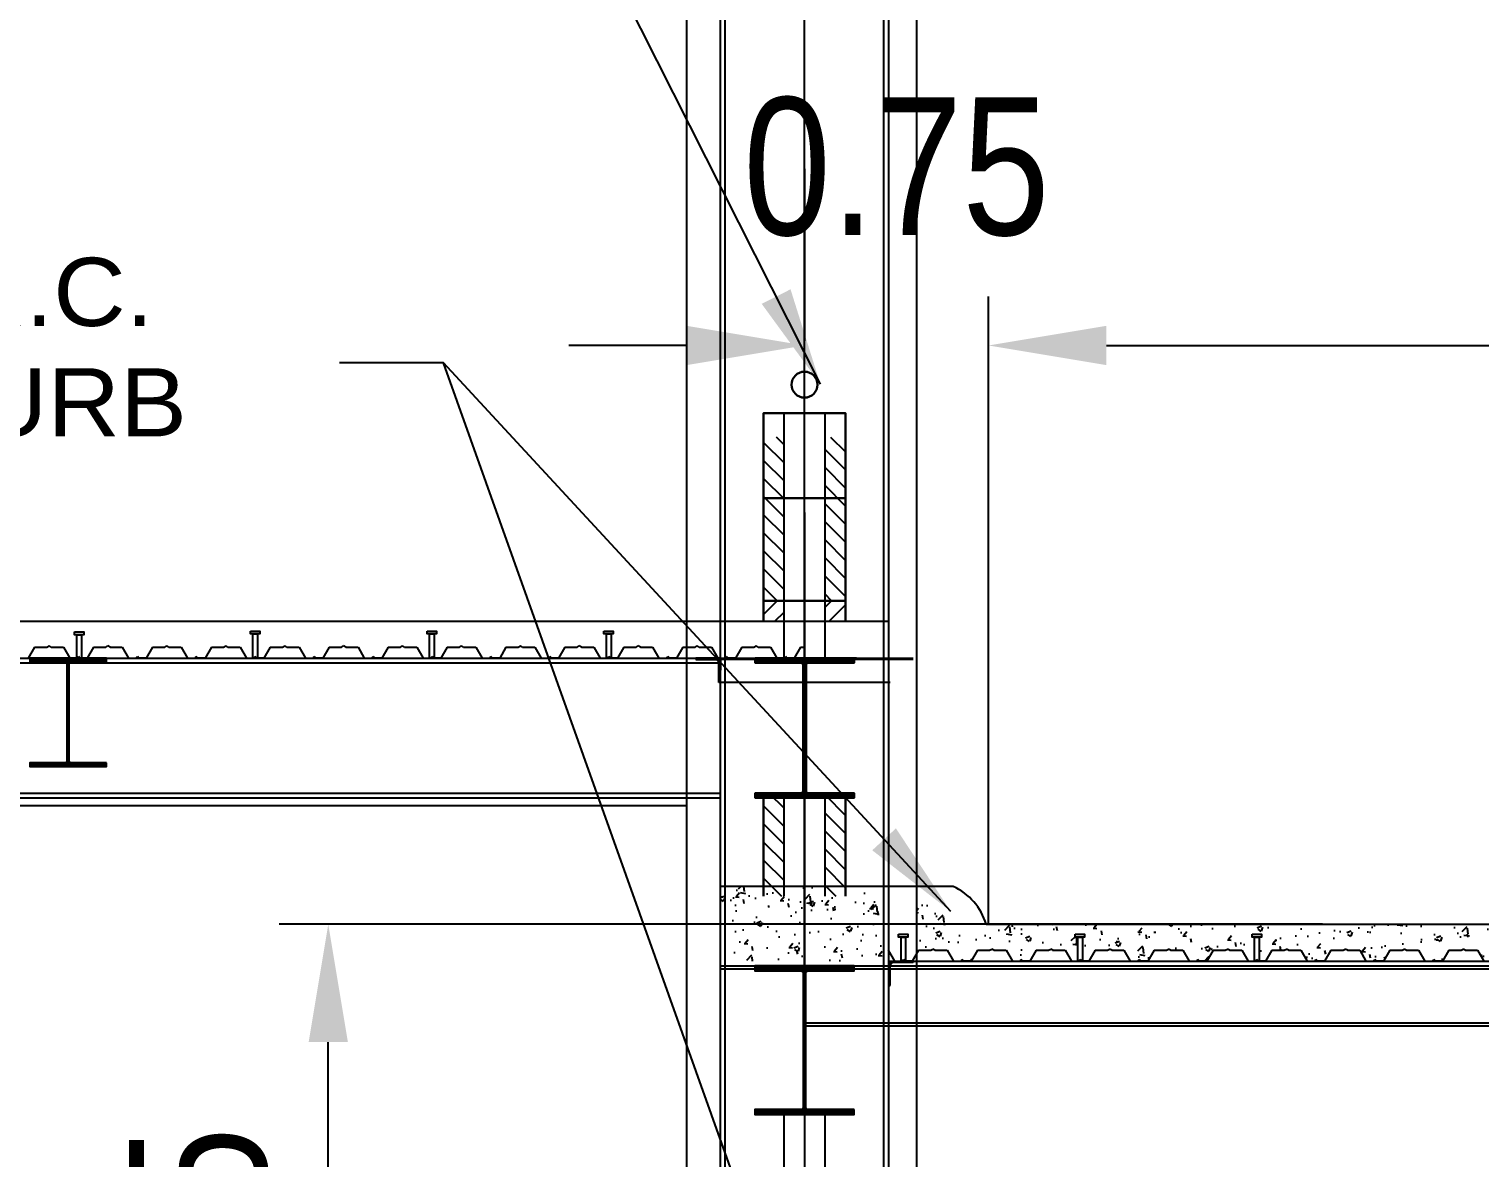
# Model space of a CAD drawing. Header units: millimetres. Extents: x 2148 to 2681, y 758 to 986.
# Drawn here: x 2210.196 to 2213.151, y 856.814 to 859.113 of the extents above; entities that cross this region are included whole.
import ezdxf

# ---------------------------------------------------------------- set-up
doc = ezdxf.new("R2010")
doc.units = ezdxf.units.MM
doc.linetypes.add('CENTER2', pattern=[28.575, 19.05, -3.175, 3.175, -3.175])
doc.linetypes.add('PHANTOMX2', pattern=[5, 2.5, -0.5, 0.5, -0.5, 0.5, -0.5])
for name, color, linetype in [('0.2', 10, 'Continuous'), ('contrucion line05', 86, 'Continuous'), ('D', 1, 'Continuous'), ('grid', 241, 'PHANTOMX2'), ('HATCH', 8, 'Continuous'), ('S_GRID LINES', 252, 'Continuous')]:
    doc.layers.add(name, color=color, linetype=linetype)
doc.layers.add('0.3', color=160, linetype='Continuous', lineweight=30)
doc.styles.add('ARIALNW', font='ARIALN.TTF')
doc.styles.add('MMTX$0$ESMX$0$X-OPTA1D', font='x-opta1d')
doc.dimstyles.new('DIM 200', dxfattribs={"dimtxt": 0.36, "dimasz": 0.35, "dimexe": 0.1, "dimexo": 0, "dimgap": 0.08, "dimtad": 1, "dimlfac": 2, "dimrnd": 0.005, "dimzin": 1, "dimdsep": 46, "dimtxsty": 'ARIALNW', "dimcen": 0.09, "dimclrd": 6, "dimclre": 6, "dimclrt": 13, "dimadec": 0, "dimazin": 0, "dimtfac": 1, "dimtofl": 0, "dimtmove": 2, "dimatfit": 3, "dimfxl": 1, "dimtolj": 1, "dimtzin": 0, "dimarcsym": 0})
pattern_1 = [(50, (179.72162, -679.38913), (0.0910923345, -0.0079695428), [0.009525, -0.104775]), (355, (179.72162, -679.38913), (-0.017621413, 0.0955283214), [0.00762, -0.08382]), (100.451, (179.72921, -679.3898), (0.0734712508, 0.087558344), [0.008095, -0.089045]), (46.1842, (179.72162, -679.36373), (0.1355395204, -0.021021164), [0.0142875, -0.1571625]), (96.6356, (179.73291, -679.36548), (0.118702117, 0.123712778), [0.0121425, -0.1335675]), (351.184, (179.72162, -679.36373), (0.118702303, 0.123712559), [0.01143, -0.12573]), (21, (179.73432, -679.37008), (0.07580744, -0.0511327593), [0.009525, -0.104775]), (326, (179.73432, -679.37008), (0.0309010142, 0.092093983), [0.00762, -0.08382]), (71.4514, (179.740635, -679.37434), (0.1067082454, 0.040961429), [0.008095, -0.089045]), (37.5, (179.721617, -679.389132), (0.00154430163, 0.04227751944), [0, -0.082804, 0, -0.08509, 0, -0.0841375]), (7.5, (179.721617, -679.389132), (0.03340983126, 0.0500902874), [0, -0.048514, 0, -0.080899, 0, -0.0320675]), (327.5, (179.693296, -679.389132), (0.0677952976, -0.002864372), [0, -0.03175, 0, -0.09906, 0, -0.131445]), (317.5, (179.680596, -679.38913), (0.0740645907, 0.0127132455), [0, -0.041275, 0, -0.065786, 0, -0.093345])]

# ---------------------------------------------------------------- blocks, each defined once
blk = doc.blocks.new('*D2293')
at = {"layer": 'D', "color": 6, "lineweight": -2, "transparency": 16777216}
for p, q in [((2212.8301, 857.29), (2210.7055, 857.29)), ((2210.8055, 855.8042), (2210.8055, 857.05)), ((2212.8301, 855.5642), (2210.7055, 855.5642))]:
    blk.add_line(p, q, dxfattribs=at)
at = {"layer": 'D', "color": 6, "transparency": 16777216}
for points in [[(2210.7655, 857.05), (2210.8455, 857.05), (2210.8055, 857.29)], [(2210.7655, 855.8042), (2210.8455, 855.8042), (2210.8055, 855.5642)]]:
    blk.add_solid(points, dxfattribs=at)
at = {"layer": 'Defpoints', "color": 0, "transparency": 16777216}
for p in [(2210.8055, 857.29), (2212.8301, 857.29, 0), (2212.8301, 855.5642, 0)]:
    blk.add_point(p, dxfattribs=at)
at = {"layer": 'D', "color": 13, "transparency": 16777216, "insert": (2210.5416, 856.5648), "char_height": 0.28, "attachment_point": 5, "rotation": 90, "style": 'ARIALNW'}
blk.add_mtext('\\A1;3.45', dxfattribs=at)
blk = doc.blocks.new('*D2285')
at = {"layer": 'D', "color": 6, "lineweight": -2, "transparency": 16777216}
for p, q in [((2212.1503, 857.29), (2212.1503, 858.5685)), ((2215.9004, 857.29), (2215.9004, 858.5685)), ((2212.3903, 858.4685), (2215.6604, 858.4685))]:
    blk.add_line(p, q, dxfattribs=at)
at = {"layer": 'D', "color": 6, "transparency": 16777216}
for points in [[(2212.3903, 858.5085), (2212.3903, 858.4285), (2212.1503, 858.4685)], [(2215.6604, 858.5085), (2215.6604, 858.4285), (2215.9004, 858.4685)]]:
    blk.add_solid(points, dxfattribs=at)
at = {"layer": 'Defpoints', "color": 0, "transparency": 16777216}
for p in [(2215.9004, 858.4685), (2212.1503, 857.29, 0), (2215.9004, 857.29, 0)]:
    blk.add_point(p, dxfattribs=at)
at = {"layer": 'D', "color": 13, "transparency": 16777216, "insert": (2214.0253, 858.6915), "char_height": 0.28, "attachment_point": 5, "style": 'ARIALNW'}
blk.add_mtext('\\A1;7.50', dxfattribs=at)
blk = doc.blocks.new('*D2286')
at = {"layer": 'D', "color": 6, "lineweight": -2, "transparency": 16777216}
for p, q in [((2211.7755, 858.3177), (2211.7755, 858.5685)), ((2212.1503, 858.3177), (2212.1503, 858.5685)), ((2211.5355, 858.4685), (2211.2955, 858.4685)), ((2212.3903, 858.4685), (2212.6303, 858.4685))]:
    blk.add_line(p, q, dxfattribs=at)
at = {"layer": 'D', "color": 6, "transparency": 16777216}
for points in [[(2211.5355, 858.5085), (2211.5355, 858.4285), (2211.7755, 858.4685)], [(2212.3903, 858.5085), (2212.3903, 858.4285), (2212.1503, 858.4685)]]:
    blk.add_solid(points, dxfattribs=at)
at = {"layer": 'Defpoints', "color": 0, "transparency": 16777216}
for p in [(2211.7755, 858.4685), (2211.7755, 858.3177, 0), (2212.1503, 858.3177)]:
    blk.add_point(p, dxfattribs=at)
at = {"layer": 'D', "color": 13, "transparency": 16777216, "insert": (2211.9629, 858.8315), "char_height": 0.28, "attachment_point": 5, "style": 'ARIALNW'}
blk.add_mtext('\\A1;0.75', dxfattribs=at)

msp = doc.modelspace()

# ---------------------------------------------------------------- hatches: boundary and pattern name
at = {"layer": 'contrucion line05', "ltscale": 0.5}
h = msp.add_hatch(dxfattribs=at)
h.set_pattern_fill('ANSI31', color=256, scale=0.208333, style=0)
h.set_pattern_definition([(315, (2173.519687, 856.263847), (-0.018414239, -0.018414239), [])])
h.paths.add_polyline_path([(2211.7338676, 857.9487255), (2211.6922009, 857.9487255), (2211.6922009, 858.2820589), (2211.7338676, 858.2820589)])
h.paths.add_polyline_path([(2211.8588676, 857.9487255), (2211.8172009, 857.9487255), (2211.8172009, 858.2820589), (2211.8588676, 858.2820589)])
h = msp.add_hatch(dxfattribs=at)
h.set_pattern_fill('ANSI31', color=256, scale=0.208333, style=0)
h.set_pattern_definition([(45, (2173.519687, 859.633604), (-0.018414239, 0.018414239), [])])
h.paths.add_polyline_path([(2211.8172009, 857.9070589), (2211.8588676, 857.9070589), (2211.8588676, 857.9487255), (2211.8172009, 857.9487255)])
h.paths.add_polyline_path([(2211.6922009, 857.9070589), (2211.7338676, 857.9070589), (2211.7338676, 857.9487255), (2211.6922009, 857.9487255)])
h = msp.add_hatch(dxfattribs=at)
h.set_pattern_fill('ANSI31', color=256, scale=0.208333, style=0)
h.set_pattern_definition([(315, (2173.519687, 855.59718), (-0.018414239, -0.018414239), [])])
h.paths.add_polyline_path([(2211.8172009, 857.3469958), (2211.8588676, 857.3469958), (2211.8588676, 857.5570589), (2211.8172009, 857.5570589)])
h.paths.add_polyline_path([(2211.6922009, 857.3469958), (2211.7338676, 857.3469958), (2211.7338676, 857.5570589), (2211.6922009, 857.5570589)])
at = {"layer": 'D'}
h = msp.add_hatch(dxfattribs=at)
h.set_pattern_fill('AR-CONC', color=256, scale=0.0005, style=0)
h.set_pattern_definition(pattern_1)
h.paths.add_polyline_path([(2211.9370241, 857.2149926), (2211.9370241, 857.3665748), (2211.6140443, 857.3665748), (2211.6140443, 857.2149926)])
h.paths.add_polyline_path([(2211.6040443, 857.2049926), (2211.6140443, 857.2049926), (2211.6140443, 857.2149926), (2211.6140443, 857.3665748), (2211.6040443, 857.3665748)])
h = msp.add_hatch(dxfattribs=at)
h.set_pattern_fill('AR-CONC', color=256, scale=0.0005, style=0)
h.set_pattern_definition(pattern_1)
h.paths.add_polyline_path([(2213.1670638, 857.2699673), (2213.1860707, 857.2699673), (2213.1860707, 857.2639142), (2213.1814737, 857.2639142), (2213.1814737, 857.2149926), (2213.1947031, 857.2149926), (2213.2075636, 857.237164), (2213.2325636, 857.237164), (2213.2368769, 857.2395126), (2213.2411903, 857.237164), (2213.2661903, 857.237164), (2213.2790508, 857.2149926), (2213.2939088, 857.2149926), (2213.2968804, 857.2182706), (2213.299852, 857.2149926), (2213.31471, 857.2149926), (2213.3275705, 857.237164), (2213.3525705, 857.237164), (2213.3568839, 857.2395126), (2213.3611972, 857.237164), (2213.3861972, 857.237164), (2213.3990577, 857.2149926), (2213.4139157, 857.2149926), (2213.4168873, 857.2182706), (2213.4198589, 857.2149926), (2213.4347169, 857.2149926), (2213.4475774, 857.237164), (2213.4491151, 857.237164), (2213.4491151, 857.2899926), (2212.0650969, 857.2899926, 0.209109325), (2212.0041986, 857.3636258), (2212.0041986, 857.231482), (2212.0074944, 857.237164), (2212.0324944, 857.237164), (2212.0368078, 857.2395126), (2212.0411211, 857.237164), (2212.0661211, 857.237164), (2212.0789816, 857.2149926), (2212.0938396, 857.2149926), (2212.0968112, 857.2182706), (2212.0997828, 857.2149926), (2212.1146408, 857.2149926), (2212.1275013, 857.237164), (2212.1525013, 857.237164), (2212.1568147, 857.2395126), (2212.161128, 857.237164), (2212.186128, 857.237164), (2212.1989885, 857.2149926), (2212.2138465, 857.2149926), (2212.2168181, 857.2182706), (2212.2197897, 857.2149926), (2212.2346477, 857.2149926), (2212.2475082, 857.237164), (2212.2725082, 857.237164), (2212.2768216, 857.2395126), (2212.281135, 857.237164), (2212.306135, 857.237164), (2212.3189955, 857.2149926), (2212.3319871, 857.2149926), (2212.3319871, 857.2639142), (2212.3270154, 857.2639142), (2212.3270154, 857.2699673), (2212.3460222, 857.2699673), (2212.3460222, 857.2639142), (2212.3414253, 857.2639142), (2212.3414253, 857.2149926), (2212.3546547, 857.2149926), (2212.3675152, 857.237164), (2212.3925152, 857.237164), (2212.3968285, 857.2395126), (2212.4011419, 857.237164), (2212.4261419, 857.237164), (2212.4390024, 857.2149926), (2212.4538604, 857.2149926), (2212.456832, 857.2182706), (2212.4598036, 857.2149926), (2212.4746616, 857.2149926), (2212.4875221, 857.237164), (2212.5125221, 857.237164), (2212.5168354, 857.2395126), (2212.5211488, 857.237164), (2212.5461488, 857.237164), (2212.5590093, 857.2149926), (2212.5738673, 857.2149926), (2212.5768389, 857.2182706), (2212.5798105, 857.2149926), (2212.5946685, 857.2149926), (2212.607529, 857.237164), (2212.632529, 857.237164), (2212.6368423, 857.2395126), (2212.6411557, 857.237164), (2212.6661557, 857.237164), (2212.6790162, 857.2149926), (2212.6920079, 857.2149926), (2212.6920079, 857.2639142), (2212.6870362, 857.2639142), (2212.6870362, 857.2699673), (2212.706043, 857.2699673), (2212.706043, 857.2639142), (2212.7014461, 857.2639142), (2212.7014461, 857.2149926), (2212.7146754, 857.2149926), (2212.7275359, 857.237164), (2212.7525359, 857.237164), (2212.7568493, 857.2395126), (2212.7611626, 857.237164), (2212.7861626, 857.237164), (2212.7990231, 857.2149926), (2212.8138811, 857.2149926), (2212.8168527, 857.2182706), (2212.8198243, 857.2149926), (2212.8346823, 857.2149926), (2212.8475428, 857.237164), (2212.8725428, 857.237164), (2212.8768562, 857.2395126), (2212.8811695, 857.237164), (2212.9061695, 857.237164), (2212.91903, 857.2149926), (2212.933888, 857.2149926), (2212.9368596, 857.2182706), (2212.9398312, 857.2149926), (2212.9546892, 857.2149926), (2212.9675497, 857.237164), (2212.9925497, 857.237164), (2212.9968631, 857.2395126), (2213.0011765, 857.237164), (2213.0261765, 857.237164), (2213.039037, 857.2149926), (2213.053895, 857.2149926), (2213.0568666, 857.2182706), (2213.0598382, 857.2149926), (2213.0746962, 857.2149926), (2213.0875567, 857.237164), (2213.1125567, 857.237164), (2213.11687, 857.2395126), (2213.1211834, 857.237164), (2213.1461834, 857.237164), (2213.1590439, 857.2149926), (2213.1720356, 857.2149926), (2213.1720356, 857.2639142), (2213.1670638, 857.2639142)])
at = {"layer": 'HATCH', "ltscale": 0.5}
h = msp.add_hatch(dxfattribs=at)
h.set_pattern_fill('ANSI31', color=256, scale=0.00775, style=0)
h.set_pattern_definition([(45, (64010.5325818, 2987.9611039), (-0.000685009694274, 0.000685009694274), [])])
edge = h.paths.add_edge_path()
edge.add_line((2210.3540851, 857.6189339), (2210.2809968, 857.6189339))
edge.add_arc((2210.2809968, 857.6219562), 0.0030223, 174.0972671, 270, ccw=False)
edge.add_line((2210.2779905, 857.622267), (2210.2779905, 857.8209758))
edge.add_arc((2210.2809968, 857.8212866), 0.0030223, 89.6345547, 185.9027329, ccw=False)
edge.add_line((2210.2810161, 857.8243089), (2210.3540851, 857.8243089))
edge.add_line((2210.3540851, 857.8243089), (2210.3540851, 857.8320589))
edge.add_line((2210.3540851, 857.8320589), (2210.1974552, 857.8320589))
edge.add_line((2210.1974552, 857.8320589), (2210.1974552, 857.8243089))
edge.add_line((2210.1974552, 857.8243089), (2210.2703116, 857.8243089))
edge.add_arc((2210.2703309, 857.8212866), 0.0030223, -4.2920933, 90.3654453, ccw=False)
edge.add_line((2210.2733447, 857.8210605), (2210.2733447, 857.6221824))
edge.add_arc((2210.2703309, 857.6219562), 0.0030223, -89.9999999, 4.2920934, ccw=False)
edge.add_line((2210.2703309, 857.6189339), (2210.1974552, 857.6189339))
edge.add_line((2210.1974552, 857.6189339), (2210.1974552, 857.6111839))
edge.add_line((2210.1974552, 857.6111839), (2210.3540851, 857.6111839))
edge.add_line((2210.3540851, 857.6111839), (2210.3540851, 857.6189339))
h = msp.add_hatch(dxfattribs=at)
h.set_pattern_fill('ANSI31', color=256, scale=0.01, style=0)
h.set_pattern_definition([(45, (81963.0428316, 3606.3856654), (-0.000883883476483, 0.000883883476483), [])])
h.paths.add_polyline_path([(2211.6008998, 857.8226456, 0.318843234), (2211.5946058, 857.8290589), (2211.6040357, 857.8290589), (2211.6038998, 857.7820591), (2211.6008998, 857.7820591)])
h.paths.add_polyline_path([(2211.5540322, 857.8320589), (2211.5540322, 857.8290589), (2211.6040357, 857.8290589), (2211.6040443, 857.8320589)])
h = msp.add_hatch(dxfattribs=at)
h.set_pattern_fill('ANSI31', color=256, scale=0.01, style=0)
h.set_pattern_definition([(45, (81954.0425203, 3606.3856654), (-0.000883883476483, 0.000883883476483), [])])
edge = h.paths.add_edge_path()
edge.add_line((2211.8767181, 857.5570589), (2211.7824106, 857.5570589))
edge.add_arc((2211.7824106, 857.5609586), 0.0038997, 174.0972671, 270, ccw=False)
edge.add_line((2211.7785315, 857.5613597), (2211.7785315, 857.8177582))
edge.add_arc((2211.7824106, 857.8181592), 0.0038997, 89.6345547, 185.9027329, ccw=False)
edge.add_line((2211.7824355, 857.8220589), (2211.8767181, 857.8220589))
edge.add_line((2211.8767181, 857.8220589), (2211.8767181, 857.8320589))
edge.add_line((2211.8767181, 857.8320589), (2211.674615, 857.8320589))
edge.add_line((2211.674615, 857.8320589), (2211.674615, 857.8220589))
edge.add_line((2211.674615, 857.8220589), (2211.7686233, 857.8220589))
edge.add_arc((2211.7686481, 857.8181592), 0.0038997, -4.2920933, 90.3654453, ccw=False)
edge.add_line((2211.7725369, 857.8178674), (2211.7725369, 857.5612505))
edge.add_arc((2211.7686481, 857.5609586), 0.0038997, -90, 4.2920933, ccw=False)
edge.add_line((2211.7686481, 857.5570589), (2211.674615, 857.5570589))
edge.add_line((2211.674615, 857.5570589), (2211.674615, 857.5470589))
edge.add_line((2211.674615, 857.5470589), (2211.8767181, 857.5470589))
edge.add_line((2211.8767181, 857.5470589), (2211.8767181, 857.5570589))
h = msp.add_hatch(dxfattribs=at)
h.set_pattern_fill('ANSI31', color=256, scale=0.01, style=0)
h.set_pattern_definition([(135, (-77539.4917632, 3605.7685991), (0.000883883476483, 0.000883883476483), [])])
h.paths.add_polyline_path([(2211.9501687, 857.2055793, -0.318843234), (2211.9564627, 857.2119926), (2211.9470328, 857.2119926), (2211.9471687, 857.1649928), (2211.9501687, 857.1649928)])
h.paths.add_polyline_path([(2211.9970363, 857.2149926), (2211.9970363, 857.2119926), (2211.9470328, 857.2119926), (2211.9470241, 857.2149926)])
h = msp.add_hatch(dxfattribs=at)
h.set_pattern_fill('ANSI31', color=256, scale=0.01, style=0)
h.set_pattern_definition([(45, (81954.042388, 3605.7585991), (-0.000883883476483, 0.000883883476483), [])])
edge = h.paths.add_edge_path()
edge.add_line((2211.8765858, 856.9125525), (2211.7822783, 856.9125525))
edge.add_arc((2211.7822783, 856.9164522), 0.0038997, 174.0972671, 270, ccw=False)
edge.add_line((2211.7783993, 856.9168533), (2211.7783993, 857.1906919))
edge.add_arc((2211.7822783, 857.191093), 0.0038997, 89.6345547, 185.9027329, ccw=False)
edge.add_line((2211.7823032, 857.1949926), (2211.8765858, 857.1949926))
edge.add_line((2211.8765858, 857.1949926), (2211.8765858, 857.2049926))
edge.add_line((2211.8765858, 857.2049926), (2211.6744827, 857.2049926))
edge.add_line((2211.6744827, 857.2049926), (2211.6744827, 857.1949926))
edge.add_line((2211.6744827, 857.1949926), (2211.768491, 857.1949926))
edge.add_arc((2211.7685158, 857.191093), 0.0038997, -4.2920933, 90.3654453, ccw=False)
edge.add_line((2211.7724046, 857.1908011), (2211.7724046, 856.9167441))
edge.add_arc((2211.7685158, 856.9164522), 0.0038997, -90, 4.2920933, ccw=False)
edge.add_line((2211.7685158, 856.9125525), (2211.6744827, 856.9125525))
edge.add_line((2211.6744827, 856.9125525), (2211.6744827, 856.9025525))
edge.add_line((2211.6744827, 856.9025525), (2211.8765858, 856.9025525))
edge.add_line((2211.8765858, 856.9025525), (2211.8765858, 856.9125525))

# ---------------------------------------------------------------- linework, layer by layer
at = {"layer": '0.2', "ltscale": 0.5}
for p, q in [((2211.7338676, 858.2820589, 0), (2211.7338676, 858.3306309, 0)), ((2211.7338676, 858.157746, 0), (2211.7338676, 858.3306309, 0)), ((2211.8172009, 858.2820589, 0), (2211.8172009, 858.3306309, 0)), ((2211.8172009, 858.157746, 0), (2211.8172009, 858.3306309, 0)), ((2211.7338676, 857.8320589, 0), (2211.7338676, 858.2820589, 0)), ((2211.8172009, 857.8320589, 0), (2211.8172009, 858.2820589, 0)), ((2211.7338676, 857.9070589, 0), (2211.7338676, 858.157746, 0)), ((2211.8172009, 857.9070589, 0), (2211.8172009, 858.157746, 0)), ((2211.7338676, 857.3469958, 0), (2211.7338676, 857.5570589, 0)), ((2211.8172009, 857.3469958, 0), (2211.8172009, 857.5570589, 0)), ((2211.7338676, 856.2820589, 0), (2211.7338676, 856.9025525, 0)), ((2211.8172009, 856.2820589, 0), (2211.8172009, 856.9025525, 0))]:
    msp.add_line(p, q, dxfattribs=at)
at = {"layer": '0.3', "ltscale": 0.5, "elevation": 0}
for points in [[(2211.6922009, 858.157746), (2211.8588676, 858.157746), (2211.8588676, 858.3306309), (2211.6922009, 858.3306309)], [(2211.6922009, 858.157746), (2211.8588676, 858.157746), (2211.8588676, 857.9487255), (2211.6922009, 857.9487255)]]:
    msp.add_lwpolyline(points, close=True, dxfattribs=at)
for points in [[(2211.8588676, 857.9070589), (2211.8588676, 857.9487255), (2211.6922009, 857.9487255), (2211.6922009, 857.9070589)], [(2211.7725369, 857.6153922), (2211.7785315, 857.6153922)], [(2211.7725369, 857.6153922), (2211.7785315, 857.6153922)], [(2211.6922009, 857.3469958), (2211.6922009, 857.5570589)], [(2211.8588676, 857.5570589), (2211.8588676, 857.3469958)], [(2211.7724046, 856.9683046), (2211.7783993, 856.9683046)], [(2211.7724046, 856.9683046), (2211.7783993, 856.9683046)]]:
    msp.add_lwpolyline(points, dxfattribs=at)
at = {"layer": '0.3', "ltscale": 0.5}
msp.add_circle((2211.7755342, 858.3886625, 0), 0.0264094, dxfattribs=at)
at = {"layer": 'D', "color": 3, "ltscale": 0.5}
for p, q in [((2211.6040443, 853.1570589, 0), (2211.6040443, 859.5820586, 0)), ((2211.6140443, 853.1570589, 0), (2211.6140443, 859.5820586, 0)), ((2211.9370241, 853.1570589, 0), (2211.9370241, 859.5820586, 0)), ((2211.9470241, 853.1570589, 0), (2211.9470241, 859.5820586, 0)), ((2211.9470241, 857.2149926, 0), (2216.1040443, 857.2149926, 0)), ((2211.6040443, 857.2049926, 0), (2213.273504, 857.2049926, 0))]:
    msp.add_line(p, q, dxfattribs=at)
at = {"layer": 'D', "ltscale": 0.5}
for p, q in [((2207.5150672, 857.9070589, 0.0000001), (2211.5350672, 857.9070589, 0.0000001)), ((2207.5150672, 857.9070589, 0), (2211.9470241, 857.9070589, 0)), ((2207.4473355, 857.8320589, 0), (2211.6043557, 857.8320589, 0)), ((2207.4473355, 857.8220589, 0), (2211.6043557, 857.8220589, 0)), ((2211.5540322, 857.8320589, 0), (2211.5540322, 857.8290589, 0)), ((2211.674615, 857.8290589, 0), (2211.5540322, 857.8290589, 0)), ((2211.6008998, 857.7820591, 0), (2211.6008998, 857.8226456, 0)), ((2211.9970363, 857.8290589, 0), (2211.8767181, 857.8290589, 0)), ((2211.7725369, 857.7820591, 0), (2211.6008998, 857.7820591, 0)), ((2211.9501687, 857.7820591, 0), (2211.7785315, 857.7820591, 0)), ((2207.4473355, 857.5570589, 0), (2211.6043557, 857.5570589, 0)), ((2207.4473355, 857.5470589, 0), (2211.6043557, 857.5470589, 0)), ((2212.078109, 857.3665748, 0), (2211.6040443, 857.3665748, 0)), ((2212.145298, 857.2899926, 0), (2215.8953883, 857.2899926, 0))]:
    msp.add_line(p, q, dxfattribs=at)
at = {"layer": 'D', "color": 2}
for p, q in [((2211.7755342, 857.5470589, 0), (2211.7755342, 857.1854136, 0)), ((2211.7755342, 856.9025525, 0), (2211.7755342, 856.0820589, 0))]:
    msp.add_line(p, q, dxfattribs=at)
at = {"layer": 'D'}
for p, q in [((2211.6040443, 857.1988199, 0), (2213.273504, 857.1988199, 0)), ((2211.7783993, 857.089161, 0), (2213.273504, 857.089161, 0)), ((2211.7783993, 857.0829883, 0), (2213.273504, 857.0829883, 0))]:
    msp.add_line(p, q, dxfattribs=at)
at = {"layer": 'D', "color": 3, "ltscale": 0.5, "elevation": 0}
for points in [[(2210.3540851, 857.6189339), (2210.2809968, 857.6189339, -0.444720244), (2210.2779905, 857.622267), (2210.2779905, 857.8209758, -0.446631522), (2210.2810161, 857.8243089), (2210.3540851, 857.8243089), (2210.3540851, 857.8320589), (2210.1974552, 857.8320589), (2210.1974552, 857.8243089), (2210.2703116, 857.8243089, -0.438228127), (2210.2733447, 857.8210605), (2210.2733447, 857.6221824, -0.436328672), (2210.2703309, 857.6189339), (2210.1974552, 857.6189339), (2210.1974552, 857.6111839), (2210.3540851, 857.6111839)], [(2211.8767181, 857.5570589), (2211.7824106, 857.5570589, -0.444720244), (2211.7785315, 857.5613597), (2211.7785315, 857.8177582, -0.446631522), (2211.7824355, 857.8220589), (2211.8767181, 857.8220589), (2211.8767181, 857.8320589), (2211.674615, 857.8320589), (2211.674615, 857.8220589), (2211.7686233, 857.8220589, -0.438228127), (2211.7725369, 857.8178674), (2211.7725369, 857.5612505, -0.436328672), (2211.7686481, 857.5570589), (2211.674615, 857.5570589), (2211.674615, 857.5470589), (2211.8767181, 857.5470589)], [(2211.8765858, 856.9125525), (2211.7822783, 856.9125525, -0.444720244), (2211.7783993, 856.9168533), (2211.7783993, 857.1906919, -0.446631522), (2211.7823032, 857.1949926), (2211.8765858, 857.1949926), (2211.8765858, 857.2049926), (2211.6744827, 857.2049926), (2211.6744827, 857.1949926), (2211.768491, 857.1949926, -0.438228127), (2211.7724046, 857.1908011), (2211.7724046, 856.9167441, -0.436328672), (2211.7685158, 856.9125525), (2211.6744827, 856.9125525), (2211.6744827, 856.9025525), (2211.8765858, 856.9025525)]]:
    msp.add_lwpolyline(points, format="xyb", close=True, dxfattribs=at)
for points in [[(2211.768673, 857.8220589), (2211.674615, 857.8220589), (2211.674615, 857.8320589), (2211.8767181, 857.8320589), (2211.8767181, 857.8220589), (2211.7823857, 857.8220589)], [(2211.7725369, 857.5606667), (2211.7725369, 857.8184511)], [(2211.7785315, 857.8185603), (2211.7785315, 857.5605576)], [(2211.7824106, 857.5570589), (2211.8767181, 857.5570589), (2211.8767181, 857.5470589), (2211.674615, 857.5470589), (2211.674615, 857.5570589), (2211.7686481, 857.5570589)]]:
    msp.add_lwpolyline(points, dxfattribs=at)
at = {"layer": 'D', "ltscale": 0.5}
for centre, radius, start, end in [((2211.5932354, 857.8214189, 0), 0.0077619, 9.0929731, 79.8310934), ((2212.0306662, 857.2571861, 0), 0.1192338, 15.9706293, 66.5532607)]:
    msp.add_arc(centre, radius, start, end, dxfattribs=at)
at = {"layer": 'D', "color": 3, "ltscale": 0.5}
for centre, start, end in [((2211.7686481, 857.8181592, 0), 355.877061, 90.365456), ((2211.7824106, 857.8181592, 0), 89.634544, 184.122939), ((2211.7686481, 857.5609586, 0), 269.634544, 4.122939), ((2211.7824106, 857.5609586, 0), 175.877061, 270.365456)]:
    msp.add_arc(centre, 0.0038997, start, end, dxfattribs=at)
at = {"layer": 'grid', "ltscale": 0.7}
msp.add_line((2211.7756016, 865.1282504, 0), (2211.7755342, 857.8320589, 0), dxfattribs=at)
at = {"layer": 'HATCH', "linetype": 'ByBlock', "ltscale": 0.5}
for p, q in [((2211.5356899, 853.1570589, 0), (2211.5356899, 861.7465573, 0)), ((2212.0041986, 853.1451538, 0), (2212.0041986, 861.7465573, 0)), ((2207.5150672, 857.5320589, 0), (2211.5350672, 857.5320589, 0))]:
    msp.add_line(p, q, dxfattribs=at)
at = {"layer": 'HATCH', "ltscale": 0.5}
for p, q in [((2210.2073906, 857.8542302, 0), (2210.1945301, 857.8320589, 0)), ((2210.2073906, 857.8542302, 0), (2210.2323906, 857.8542302, 0)), ((2210.2323906, 857.8542302, 0), (2210.236704, 857.8565789, -0.0000002)), ((2210.2410174, 857.8542302, 0), (2210.236704, 857.8565789, -0.0000002)), ((2210.2410174, 857.8542302, 0), (2210.2660174, 857.8542302, 0)), ((2210.2660174, 857.8542302, 0), (2210.2788779, 857.8320589, 0)), ((2210.2937359, 857.8320589, 0), (2210.2967075, 857.8353369, -0.0000002)), ((2210.2996791, 857.8320589, 0), (2210.2967075, 857.8353369, -0.0000002)), ((2210.3273976, 857.8542302, 0), (2210.3145371, 857.8320589, 0)), ((2210.3273976, 857.8542302, 0), (2210.3523976, 857.8542302, 0)), ((2210.3523976, 857.8542302, 0), (2210.3567109, 857.8565789, -0.0000002)), ((2210.3610243, 857.8542302, 0), (2210.3567109, 857.8565789, -0.0000002)), ((2210.3610243, 857.8542302, 0), (2210.3860243, 857.8542302, 0)), ((2210.3860243, 857.8542302, 0), (2210.3988848, 857.8320589, 0)), ((2210.4137428, 857.8320589, 0), (2210.4167144, 857.8353369, -0.0000002)), ((2210.419686, 857.8320589, 0), (2210.4167144, 857.8353369, -0.0000002)), ((2210.4474045, 857.8542302, 0), (2210.434544, 857.8320589, 0)), ((2210.4474045, 857.8542302, 0), (2210.4724045, 857.8542302, 0)), ((2210.4724045, 857.8542302, 0), (2210.4767178, 857.8565789, -0.0000002)), ((2210.4810312, 857.8542302, 0), (2210.4767178, 857.8565789, -0.0000002)), ((2210.4810312, 857.8542302, 0), (2210.5060312, 857.8542302, 0)), ((2210.5060312, 857.8542302, 0), (2210.5188917, 857.8320589, 0)), ((2210.5337497, 857.8320589, 0), (2210.5367213, 857.8353369, -0.0000002)), ((2210.5396929, 857.8320589, 0), (2210.5367213, 857.8353369, -0.0000002)), ((2210.5674114, 857.8542302, 0), (2210.5545509, 857.8320589, 0)), ((2210.5674114, 857.8542302, 0), (2210.5924114, 857.8542302, 0)), ((2210.5924114, 857.8542302, 0), (2210.5967248, 857.8565789, -0.0000002)), ((2210.6010381, 857.8542302, 0), (2210.5967248, 857.8565789, -0.0000002)), ((2210.6010381, 857.8542302, 0), (2210.6260381, 857.8542302, 0)), ((2210.6260381, 857.8542302, 0), (2210.6388986, 857.8320589, 0)), ((2210.6537566, 857.8320589, 0), (2210.6567282, 857.8353369, -0.0000002)), ((2210.6596998, 857.8320589, 0), (2210.6567282, 857.8353369, -0.0000002)), ((2210.6874183, 857.8542302, 0), (2210.6745578, 857.8320589, 0)), ((2210.6874183, 857.8542302, 0), (2210.7124183, 857.8542302, 0)), ((2210.7124183, 857.8542302, 0), (2210.7167317, 857.8565789, -0.0000002)), ((2210.721045, 857.8542302, 0), (2210.7167317, 857.8565789, -0.0000002)), ((2210.721045, 857.8542302, 0), (2210.746045, 857.8542302, 0)), ((2210.746045, 857.8542302, 0), (2210.7589055, 857.8320589, 0)), ((2210.7737635, 857.8320589, 0), (2210.7767351, 857.8353369, -0.0000002)), ((2210.7797067, 857.8320589, 0), (2210.7767351, 857.8353369, -0.0000002)), ((2210.8074252, 857.8542302, 0), (2210.7945647, 857.8320589, 0)), ((2210.8074252, 857.8542302, 0), (2210.8324252, 857.8542302, 0)), ((2210.8324252, 857.8542302, 0), (2210.8367386, 857.8565789, -0.0000002)), ((2210.8410519, 857.8542302, 0), (2210.8367386, 857.8565789, -0.0000002)), ((2210.8410519, 857.8542302, 0), (2210.8660519, 857.8542302, 0)), ((2210.8660519, 857.8542302, 0), (2210.8789124, 857.8320589, 0)), ((2210.8937704, 857.8320589, 0), (2210.896742, 857.8353369, -0.0000002)), ((2210.8997136, 857.8320589, 0), (2210.896742, 857.8353369, -0.0000002)), ((2210.9274321, 857.8542302, 0), (2210.9145716, 857.8320589, 0)), ((2210.9274321, 857.8542302, 0), (2210.9524321, 857.8542302, 0)), ((2210.9524321, 857.8542302, 0), (2210.9567455, 857.8565789, -0.0000002)), ((2210.9610589, 857.8542302, 0), (2210.9567455, 857.8565789, -0.0000002)), ((2210.9610589, 857.8542302, 0), (2210.9860589, 857.8542302, 0)), ((2210.9860589, 857.8542302, 0), (2210.9989194, 857.8320589, 0)), ((2211.0137774, 857.8320589, 0), (2211.016749, 857.8353369, -0.0000002)), ((2211.0197206, 857.8320589, 0), (2211.016749, 857.8353369, -0.0000002)), ((2211.0474391, 857.8542302, 0), (2211.0345786, 857.8320589, 0)), ((2211.0474391, 857.8542302, 0), (2211.0724391, 857.8542302, 0)), ((2211.0724391, 857.8542302, 0), (2211.0767524, 857.8565789, -0.0000002)), ((2211.0810658, 857.8542302, 0), (2211.0767524, 857.8565789, -0.0000002)), ((2211.0810658, 857.8542302, 0), (2211.1060658, 857.8542302, 0)), ((2211.1060658, 857.8542302, 0), (2211.1189263, 857.8320589, 0)), ((2211.1337843, 857.8320589, 0), (2211.1367559, 857.8353369, -0.0000002)), ((2211.1397275, 857.8320589, 0), (2211.1367559, 857.8353369, -0.0000002)), ((2211.167446, 857.8542302, 0), (2211.1545855, 857.8320589, 0)), ((2211.167446, 857.8542302, 0), (2211.192446, 857.8542302, 0)), ((2211.192446, 857.8542302, 0), (2211.1967593, 857.8565789, -0.0000002)), ((2211.2010727, 857.8542302, 0), (2211.1967593, 857.8565789, -0.0000002)), ((2211.2010727, 857.8542302, 0), (2211.2260727, 857.8542302, 0)), ((2211.2260727, 857.8542302, 0), (2211.2389332, 857.8320589, 0)), ((2211.2537912, 857.8320589, 0), (2211.2567628, 857.8353369, -0.0000002)), ((2211.2597344, 857.8320589, 0), (2211.2567628, 857.8353369, -0.0000002)), ((2211.2874529, 857.8542302, 0), (2211.2745924, 857.8320589, 0)), ((2211.2874529, 857.8542302, 0), (2211.3124529, 857.8542302, 0)), ((2211.3124529, 857.8542302, 0), (2211.3167663, 857.8565789, -0.0000002)), ((2211.3210796, 857.8542302, 0), (2211.3167663, 857.8565789, -0.0000002)), ((2211.3210796, 857.8542302, 0), (2211.3460796, 857.8542302, 0)), ((2211.3460796, 857.8542302, 0), (2211.3589401, 857.8320589, 0)), ((2211.3737981, 857.8320589, 0), (2211.3767697, 857.8353369, -0.0000002)), ((2211.3797413, 857.8320589, 0), (2211.3767697, 857.8353369, -0.0000002)), ((2211.4074598, 857.8542302, 0), (2211.3945993, 857.8320589, 0)), ((2211.4074598, 857.8542302, 0), (2211.4324598, 857.8542302, 0)), ((2211.4324598, 857.8542302, 0), (2211.4367732, 857.8565789, -0.0000002)), ((2211.4410865, 857.8542302, 0), (2211.4367732, 857.8565789, -0.0000002)), ((2211.4410865, 857.8542302, 0), (2211.4660865, 857.8542302, 0)), ((2211.4660865, 857.8542302, 0), (2211.478947, 857.8320589, 0)), ((2211.493805, 857.8320589, 0), (2211.4967766, 857.8353369, -0.0000002)), ((2211.4997482, 857.8320589, 0), (2211.4967766, 857.8353369, -0.0000002)), ((2211.5274667, 857.8542302, 0), (2211.5146062, 857.8320589, 0)), ((2211.5274667, 857.8542302, 0), (2211.5524667, 857.8542302, 0)), ((2211.5524667, 857.8542302, 0), (2211.5567801, 857.8565789, -0.0000002)), ((2211.5610934, 857.8542302, 0), (2211.5567801, 857.8565789, -0.0000002)), ((2211.5610934, 857.8542302, 0), (2211.5860934, 857.8542302, 0)), ((2211.5860934, 857.8542302, 0), (2211.598954, 857.8320589, 0)), ((2211.613812, 857.8320589, 0), (2211.6167836, 857.8353369, -0.0000002)), ((2211.6197552, 857.8320589, 0), (2211.6167836, 857.8353369, -0.0000002)), ((2211.6474737, 857.8542302, 0), (2211.6346131, 857.8320589, 0)), ((2211.6474737, 857.8542302, 0), (2211.6724737, 857.8542302, 0)), ((2211.6724737, 857.8542302, 0), (2211.676787, 857.8565789, -0.0000002)), ((2211.6811004, 857.8542302, 0), (2211.676787, 857.8565789, -0.0000002)), ((2211.6811004, 857.8542302, 0), (2211.7061004, 857.8542302, 0)), ((2211.7061004, 857.8542302, 0), (2211.7189609, 857.8320589, 0)), ((2211.7338189, 857.8320589, 0), (2211.7367905, 857.8353369, -0.0000002)), ((2211.7397621, 857.8320589, 0), (2211.7367905, 857.8353369, -0.0000002)), ((2211.7674806, 857.8542302, 0), (2211.7546201, 857.8320589, 0)), ((2211.7674806, 857.8542302, 0), (2211.7755342, 857.8542302, 0)), ((2210.2788779, 857.8320589, 0), (2210.2937359, 857.8320589, 0)), ((2210.3145371, 857.8320589, 0), (2210.2996791, 857.8320589, 0)), ((2210.3988848, 857.8320589, 0), (2210.4137428, 857.8320589, 0)), ((2210.434544, 857.8320589, 0), (2210.419686, 857.8320589, 0)), ((2210.5188917, 857.8320589, 0), (2210.5337497, 857.8320589, 0)), ((2210.5545509, 857.8320589, 0), (2210.5396929, 857.8320589, 0)), ((2210.6388986, 857.8320589, 0), (2210.6537566, 857.8320589, 0)), ((2210.6745578, 857.8320589, 0), (2210.6596998, 857.8320589, 0)), ((2210.7589055, 857.8320589, 0), (2210.7737635, 857.8320589, 0)), ((2210.7945647, 857.8320589, 0), (2210.7797067, 857.8320589, 0)), ((2210.8789124, 857.8320589, 0), (2210.8937704, 857.8320589, 0)), ((2210.9145716, 857.8320589, 0), (2210.8997136, 857.8320589, 0)), ((2210.9989194, 857.8320589, 0), (2211.0137774, 857.8320589, 0)), ((2211.0345786, 857.8320589, 0), (2211.0197206, 857.8320589, 0)), ((2211.1189263, 857.8320589, 0), (2211.1337843, 857.8320589, 0)), ((2211.1545855, 857.8320589, 0), (2211.1397275, 857.8320589, 0)), ((2211.2389332, 857.8320589, 0), (2211.2537912, 857.8320589, 0)), ((2211.2745924, 857.8320589, 0), (2211.2597344, 857.8320589, 0)), ((2211.3589401, 857.8320589, 0), (2211.3737981, 857.8320589, 0)), ((2211.3945993, 857.8320589, 0), (2211.3797413, 857.8320589, 0)), ((2211.478947, 857.8320589, 0), (2211.493805, 857.8320589, 0)), ((2211.5146062, 857.8320589, 0), (2211.4997482, 857.8320589, 0)), ((2211.5540322, 857.8320589, 0), (2211.9970363, 857.8320589, 0)), ((2211.5540322, 857.8290589, 0), (2211.5946058, 857.8290589, 0)), ((2211.598954, 857.8320589, 0), (2211.613812, 857.8320589, 0)), ((2211.6040443, 857.8320589, 0), (2211.6038998, 857.7820591, 0)), ((2211.6346131, 857.8320589, 0), (2211.6197552, 857.8320589, 0)), ((2211.674615, 857.8220589, 0), (2211.768673, 857.8220589, 0)), ((2211.8812069, 857.8320589, 0), (2211.6791038, 857.8320589, 0)), ((2211.7189609, 857.8320589, 0), (2211.7338189, 857.8320589, 0)), ((2211.7546201, 857.8320589, 0), (2211.7397621, 857.8320589, 0)), ((2211.7823857, 857.8220589, 0), (2211.8767181, 857.8220589, 0)), ((2211.8389678, 857.8320589, 0), (2211.8538258, 857.8320589, 0)), ((2211.874627, 857.8320589, 0), (2211.859769, 857.8320589, 0)), ((2211.6038998, 857.7820591, 0), (2211.6008998, 857.7820591, 0)), ((2211.674615, 857.5470589, 0), (2211.8767181, 857.5470589, 0)), ((2211.9461142, 857.237164, -0.0000001), (2211.9589747, 857.2149926, 0)), ((2211.9470241, 857.2149926, 0), (2211.9471687, 857.1649928, -0.0000001)), ((2211.9970363, 857.2119926, 0), (2211.9564627, 857.2119926, 0)), ((2211.9587673, 857.2149926, 0), (2211.9736253, 857.2149926, 0)), ((2211.9589747, 857.2149926, 0), (2211.9738327, 857.2149926, 0)), ((2211.9738327, 857.2149926, 0), (2211.9768043, 857.2182706, -0.0000002)), ((2211.9797759, 857.2149926, 0), (2211.9768043, 857.2182706, -0.0000002)), ((2211.9944265, 857.2149926, 0), (2211.9795685, 857.2149926, 0)), ((2211.9946339, 857.2149926, 0), (2211.9797759, 857.2149926, 0)), ((2212.0074944, 857.237164, -0.0000001), (2211.9946339, 857.2149926, 0)), ((2211.9970363, 857.2149926, 0), (2211.9970363, 857.2119926, 0)), ((2212.0074944, 857.237164, -0.0000001), (2212.0324944, 857.237164, -0.0000001)), ((2212.0324944, 857.237164, -0.0000001), (2212.0368078, 857.2395126, -0.0000002)), ((2212.0411211, 857.237164, -0.0000001), (2212.0368078, 857.2395126, -0.0000002)), ((2212.0411211, 857.237164, -0.0000001), (2212.0661211, 857.237164, -0.0000001)), ((2212.0661211, 857.237164, -0.0000001), (2212.0789816, 857.2149926, 0)), ((2212.0789816, 857.2149926, 0), (2212.0938396, 857.2149926, 0)), ((2212.0938396, 857.2149926, 0), (2212.0968112, 857.2182706, -0.0000002)), ((2212.0997828, 857.2149926, 0), (2212.0968112, 857.2182706, -0.0000002)), ((2212.1146408, 857.2149926, 0), (2212.0997828, 857.2149926, 0)), ((2212.1275013, 857.237164, -0.0000001), (2212.1146408, 857.2149926, 0)), ((2212.1275013, 857.237164, -0.0000001), (2212.1525013, 857.237164, -0.0000001)), ((2212.1525013, 857.237164, -0.0000001), (2212.1568147, 857.2395126, -0.0000002)), ((2212.161128, 857.237164, -0.0000001), (2212.1568147, 857.2395126, -0.0000002)), ((2212.161128, 857.237164, -0.0000001), (2212.186128, 857.237164, -0.0000001)), ((2212.186128, 857.237164, -0.0000001), (2212.1989885, 857.2149926, 0)), ((2212.1989885, 857.2149926, 0), (2212.2138465, 857.2149926, 0)), ((2212.2138465, 857.2149926, 0), (2212.2168181, 857.2182706, -0.0000002)), ((2212.2197897, 857.2149926, 0), (2212.2168181, 857.2182706, -0.0000002)), ((2212.2346477, 857.2149926, 0), (2212.2197897, 857.2149926, 0)), ((2212.2475082, 857.237164, -0.0000001), (2212.2346477, 857.2149926, 0)), ((2212.2475082, 857.237164, -0.0000001), (2212.2725082, 857.237164, -0.0000001)), ((2212.2725082, 857.237164, -0.0000001), (2212.2768216, 857.2395126, -0.0000002)), ((2212.281135, 857.237164, -0.0000001), (2212.2768216, 857.2395126, -0.0000002)), ((2212.281135, 857.237164, -0.0000001), (2212.306135, 857.237164, -0.0000001)), ((2212.306135, 857.237164, -0.0000001), (2212.3189955, 857.2149926, 0)), ((2212.3189955, 857.2149926, 0), (2212.3338535, 857.2149926, 0)), ((2212.3338535, 857.2149926, 0), (2212.3368251, 857.2182706, -0.0000002)), ((2212.3397967, 857.2149926, 0), (2212.3368251, 857.2182706, -0.0000002)), ((2212.3546547, 857.2149926, 0), (2212.3397967, 857.2149926, 0)), ((2212.3675152, 857.237164, -0.0000001), (2212.3546547, 857.2149926, 0)), ((2212.3675152, 857.237164, -0.0000001), (2212.3925152, 857.237164, -0.0000001)), ((2212.3925152, 857.237164, -0.0000001), (2212.3968285, 857.2395126, -0.0000002)), ((2212.4011419, 857.237164, -0.0000001), (2212.3968285, 857.2395126, -0.0000002)), ((2212.4011419, 857.237164, -0.0000001), (2212.4261419, 857.237164, -0.0000001)), ((2212.4261419, 857.237164, -0.0000001), (2212.4390024, 857.2149926, 0)), ((2212.4390024, 857.2149926, 0), (2212.4538604, 857.2149926, 0)), ((2212.4538604, 857.2149926, 0), (2212.456832, 857.2182706, -0.0000002)), ((2212.4598036, 857.2149926, 0), (2212.456832, 857.2182706, -0.0000002)), ((2212.4746616, 857.2149926, 0), (2212.4598036, 857.2149926, 0)), ((2212.4875221, 857.237164, -0.0000001), (2212.4746616, 857.2149926, 0)), ((2212.4875221, 857.237164, -0.0000001), (2212.5125221, 857.237164, -0.0000001)), ((2212.5125221, 857.237164, -0.0000001), (2212.5168354, 857.2395126, -0.0000002)), ((2212.5211488, 857.237164, -0.0000001), (2212.5168354, 857.2395126, -0.0000002)), ((2212.5211488, 857.237164, -0.0000001), (2212.5461488, 857.237164, -0.0000001)), ((2212.5461488, 857.237164, -0.0000001), (2212.5590093, 857.2149926, 0)), ((2212.5590093, 857.2149926, 0), (2212.5738673, 857.2149926, 0)), ((2212.5738673, 857.2149926, 0), (2212.5768389, 857.2182706, -0.0000002)), ((2212.5798105, 857.2149926, 0), (2212.5768389, 857.2182706, -0.0000002)), ((2212.5946685, 857.2149926, 0), (2212.5798105, 857.2149926, 0)), ((2212.607529, 857.237164, -0.0000001), (2212.5946685, 857.2149926, 0)), ((2212.607529, 857.237164, -0.0000001), (2212.632529, 857.237164, -0.0000001)), ((2212.632529, 857.237164, -0.0000001), (2212.6368423, 857.2395126, -0.0000002)), ((2212.6411557, 857.237164, -0.0000001), (2212.6368423, 857.2395126, -0.0000002)), ((2212.6411557, 857.237164, -0.0000001), (2212.6661557, 857.237164, -0.0000001)), ((2212.6661557, 857.237164, -0.0000001), (2212.6790162, 857.2149926, 0)), ((2212.6790162, 857.2149926, 0), (2212.6938742, 857.2149926, 0)), ((2212.6938742, 857.2149926, 0), (2212.6968458, 857.2182706, -0.0000002)), ((2212.6998174, 857.2149926, 0), (2212.6968458, 857.2182706, -0.0000002)), ((2212.7146754, 857.2149926, 0), (2212.6998174, 857.2149926, 0)), ((2212.7275359, 857.237164, -0.0000001), (2212.7146754, 857.2149926, 0)), ((2212.7275359, 857.237164, -0.0000001), (2212.7525359, 857.237164, -0.0000001)), ((2212.7525359, 857.237164, -0.0000001), (2212.7568493, 857.2395126, -0.0000002)), ((2212.7611626, 857.237164, -0.0000001), (2212.7568493, 857.2395126, -0.0000002)), ((2212.7611626, 857.237164, -0.0000001), (2212.7861626, 857.237164, -0.0000001)), ((2212.7861626, 857.237164, -0.0000001), (2212.7990231, 857.2149926, 0)), ((2212.7990231, 857.2149926, 0), (2212.8138811, 857.2149926, 0)), ((2212.8138811, 857.2149926, 0), (2212.8168527, 857.2182706, -0.0000002)), ((2212.8198243, 857.2149926, 0), (2212.8168527, 857.2182706, -0.0000002)), ((2212.8346823, 857.2149926, 0), (2212.8198243, 857.2149926, 0)), ((2212.8475428, 857.237164, -0.0000001), (2212.8346823, 857.2149926, 0)), ((2212.8475428, 857.237164, -0.0000001), (2212.8725428, 857.237164, -0.0000001)), ((2212.8725428, 857.237164, -0.0000001), (2212.8768562, 857.2395126, -0.0000002)), ((2212.8811695, 857.237164, -0.0000001), (2212.8768562, 857.2395126, -0.0000002)), ((2212.8811695, 857.237164, -0.0000001), (2212.9061695, 857.237164, -0.0000001)), ((2212.9061695, 857.237164, -0.0000001), (2212.91903, 857.2149926, 0)), ((2212.91903, 857.2149926, 0), (2212.933888, 857.2149926, 0)), ((2212.933888, 857.2149926, 0), (2212.9368596, 857.2182706, -0.0000002)), ((2212.9398312, 857.2149926, 0), (2212.9368596, 857.2182706, -0.0000002)), ((2212.9546892, 857.2149926, 0), (2212.9398312, 857.2149926, 0)), ((2212.9675497, 857.237164, -0.0000001), (2212.9546892, 857.2149926, 0)), ((2212.9675497, 857.237164, -0.0000001), (2212.9925497, 857.237164, -0.0000001)), ((2212.9925497, 857.237164, -0.0000001), (2212.9968631, 857.2395126, -0.0000002)), ((2213.0011765, 857.237164, -0.0000001), (2212.9968631, 857.2395126, -0.0000002)), ((2213.0011765, 857.237164, -0.0000001), (2213.0261765, 857.237164, -0.0000001)), ((2213.0261765, 857.237164, -0.0000001), (2213.039037, 857.2149926, 0)), ((2213.039037, 857.2149926, 0), (2213.053895, 857.2149926, 0)), ((2213.053895, 857.2149926, 0), (2213.0568666, 857.2182706, -0.0000002)), ((2213.0598382, 857.2149926, 0), (2213.0568666, 857.2182706, -0.0000002)), ((2213.0746962, 857.2149926, 0), (2213.0598382, 857.2149926, 0)), ((2213.0875567, 857.237164, -0.0000001), (2213.0746962, 857.2149926, 0)), ((2213.0875567, 857.237164, -0.0000001), (2213.1125567, 857.237164, -0.0000001)), ((2213.1125567, 857.237164, -0.0000001), (2213.11687, 857.2395126, -0.0000002)), ((2213.1211834, 857.237164, -0.0000001), (2213.11687, 857.2395126, -0.0000002)), ((2213.1211834, 857.237164, -0.0000001), (2213.1461834, 857.237164, -0.0000001)), ((2213.1461834, 857.237164, -0.0000001), (2213.1590439, 857.2149926, 0)), ((2211.9501687, 857.1649928, -0.0000001), (2211.9501687, 857.2055793, 0)), ((2211.9471687, 857.1649928, -0.0000001), (2211.9501687, 857.1649928, -0.0000001))]:
    msp.add_line(p, q, dxfattribs=at)
at = {"layer": 'HATCH', "linetype": 'CENTER2', "ltscale": 0.05}
msp.add_line((2211.7755342, 855.8070589, 0), (2211.7755342, 856.9025525, 0), dxfattribs=at)
at = {"layer": 'HATCH', "ltscale": 0.5}
for points, elevation in [([(2210.2883836, 857.8853946), (2210.3073904, 857.8853946), (2210.3073904, 857.8793414), (2210.2883836, 857.8793414)], 0.0000001), ([(2210.2933553, 857.8793414), (2210.3027935, 857.8793414), (2210.3027935, 857.8304199), (2210.2933553, 857.8304199)], 0.0000001), ([(2210.6469186, 857.8870336), (2210.6659254, 857.8870336), (2210.6659254, 857.8809804), (2210.6469186, 857.8809804)], 0), ([(2210.6518903, 857.8809804), (2210.6613285, 857.8809804), (2210.6613285, 857.8320589), (2210.6518903, 857.8320589)], 0), ([(2211.0069393, 857.8870336), (2211.0259461, 857.8870336), (2211.0259461, 857.8809804), (2211.0069393, 857.8809804)], 0), ([(2211.011911, 857.8809804), (2211.0213492, 857.8809804), (2211.0213492, 857.8320589), (2211.011911, 857.8320589)], 0), ([(2211.3669601, 857.8870336), (2211.3859669, 857.8870336), (2211.3859669, 857.8809804), (2211.3669601, 857.8809804)], 0), ([(2211.3719318, 857.8809804), (2211.38137, 857.8809804), (2211.38137, 857.8320589), (2211.3719318, 857.8320589)], 0), ([(2211.9669947, 857.2699673), (2211.9860015, 857.2699673), (2211.9860015, 857.2639142), (2211.9669947, 857.2639142)], 0), ([(2211.9719664, 857.2639142), (2211.9814046, 857.2639142), (2211.9814046, 857.2149926), (2211.9719664, 857.2149926)], 0), ([(2212.3270154, 857.2699673), (2212.3460222, 857.2699673), (2212.3460222, 857.2639142), (2212.3270154, 857.2639142)], 0), ([(2212.3319871, 857.2639142), (2212.3414253, 857.2639142), (2212.3414253, 857.2149926), (2212.3319871, 857.2149926)], 0), ([(2212.6870362, 857.2699673), (2212.706043, 857.2699673), (2212.706043, 857.2639142), (2212.6870362, 857.2639142)], 0), ([(2212.6920079, 857.2639142), (2212.7014461, 857.2639142), (2212.7014461, 857.2149926), (2212.6920079, 857.2149926)], 0)]:
    msp.add_lwpolyline(points, close=True, dxfattribs=dict(at, elevation=elevation))
at = {"layer": 'HATCH', "ltscale": 0.5, "elevation": 0}
for points in [[(2211.6040443, 857.8320589), (2211.5540322, 857.8320589)], [(2211.9470241, 857.2149926), (2211.9970363, 857.2149926)]]:
    msp.add_lwpolyline(points, dxfattribs=at)
at = {"layer": 'HATCH', "ltscale": 0.5}
msp.add_arc((2211.957833, 857.2043526, 0), 0.0077619, 100.1689066, 170.9070269, dxfattribs=at)
at = {"layer": 'S_GRID LINES', "linetype": 'CENTER2', "ltscale": 0.2}
msp.add_line((2211.7755342, 857.1854136, 0), (2211.7756016, 865.1282504, 0), dxfattribs=at)

# ---------------------------------------------------------------- texts
at = {"color": 2, "style": 'MMTX$0$ESMX$0$X-OPTA1D', "text_generation_flag": 6, "width": 1.1}
for s, p in [('0.15 M. HIGH R.C.', (2208.7351636, 858.5081463, 0)), ('CONCRETE CURB', (2208.7351636, 858.2833277, 0))]:
    msp.add_text(s, height=0.138915, rotation=180, dxfattribs=at).set_placement(p)

# ---------------------------------------------------------------- dimensions: what is measured, and where the dimension line sits
at = {"layer": 'D'}
for base, p1, p2, picture, middle in [((2211.7755342, 858.4685, 0), (2212.150298, 858.3177167, 0), (2211.7755342, 858.3177167, 0), '*D2286', (2211.9629161, 858.8314604, 0)), ((2215.9003883, 858.4685, 0), (2212.150298, 857.2899926, 0), (2215.9003883, 857.2899926, 0), '*D2285', (2214.0253432, 858.6914604, 0))]:
    dim = msp.add_linear_dim(base=base, p1=p1, p2=p2, dimstyle='DIM 200', override={"dimtxt": 0.28, "dimasz": 0.24, "dimfxl": 0.03}, dxfattribs=at)
    dim.commit()
    dim.dimension.update_dxf_attribs({"geometry": picture, "text_midpoint": middle})
dim = msp.add_linear_dim(base=(2210.8054924, 857.2899926, 0), p1=(2212.8301372, 855.5641525, 0), p2=(2212.8301372, 857.2899926, 0), angle=90, dimstyle='DIM 200', override={"dimtxt": 0.28, "dimasz": 0.24, "dimfxl": 0.03}, dxfattribs=at)
dim.commit()
dim.dimension.update_dxf_attribs({"geometry": '*D2293', "text_midpoint": (2210.5416279, 856.5648175, 0), "dimtype": 160})

# ---------------------------------------------------------------- leaders
for points in [[(2211.807737, 858.3894884, 0), (2210.677639, 860.6289325, 0), (2210.2706477, 860.6289325, 0)], [(2212.0733588, 857.3160427, 0), (2211.039881, 858.4331096, 0), (2210.8280841, 858.4331096, 0)], [(2212.0469527, 855.6097331, 0), (2211.039881, 858.4331096, 0), (2210.8280841, 858.4331096, 0)]]:
    msp.add_leader(points, dimstyle='DIM 200', override={"dimasz": 0.2, "dimtad": 0, "dimfxl": 0.03}, dxfattribs=at)

doc.saveas('drawing.dxf')
